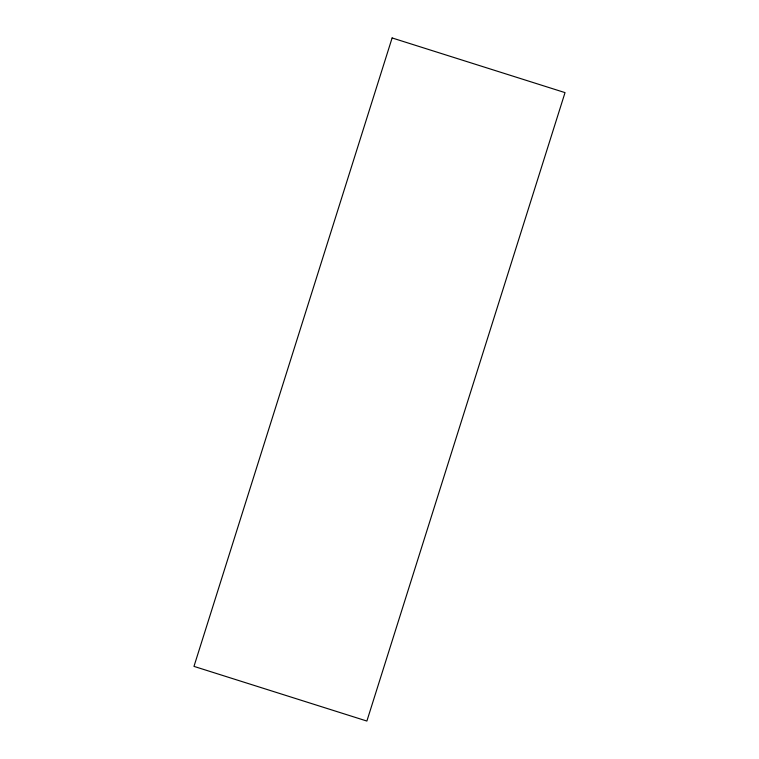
<?xml version="1.0" encoding="UTF-8"?>
<svg xmlns="http://www.w3.org/2000/svg" width="759" height="759" viewBox="0 0 759 759"><rect width="100%" height="100%" fill="white"/><g stroke="black" fill="none" stroke-linecap="round" stroke-linejoin="round"><path stroke-width="1.14" d="M392.118 37.95L193.972 666.383L366.882 721.05L565.028 92.617L392.118 37.95"/></g></svg>
